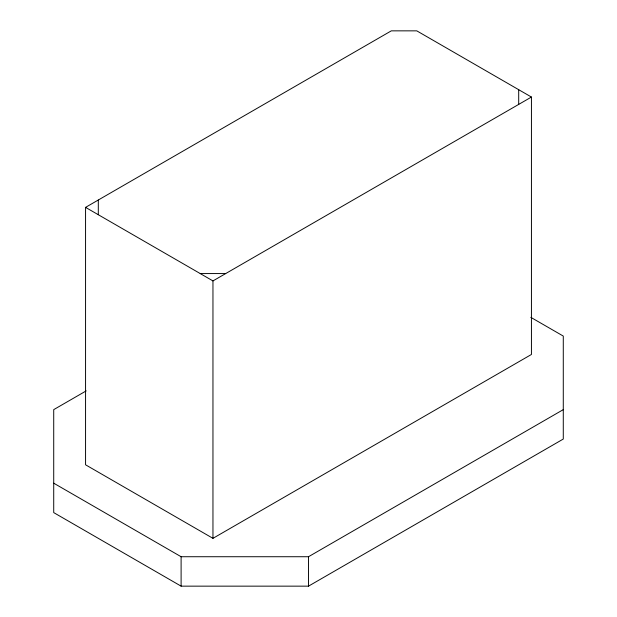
<?xml version="1.0" encoding="UTF-8"?>
<svg xmlns="http://www.w3.org/2000/svg" width="617" height="617" viewBox="0 0 617 617"><rect width="100%" height="100%" fill="white"/><g stroke="black" fill="none" stroke-linecap="round" stroke-linejoin="round"><path stroke-width="0.93" d="M85.562 207.366L391.301 30.85L416.784 30.85L531.438 97.046L531.438 354.466L212.958 538.34L85.562 464.794L85.562 207.366L212.958 280.92L531.438 97.046M86.187 390.885L53.718 409.634L53.718 512.604L181.105 586.15L308.5 586.15L563.282 439.049L563.282 336.08L530.813 317.339M53.718 483.18L181.105 556.727L308.5 556.727L563.282 409.634M200.217 273.562L225.699 273.562M518.696 89.689L518.696 104.396M308.5 556.727L308.5 586.15M212.958 280.92L212.958 538.34M181.105 556.727L181.105 586.15M98.304 200.016L98.304 214.724"/></g></svg>
